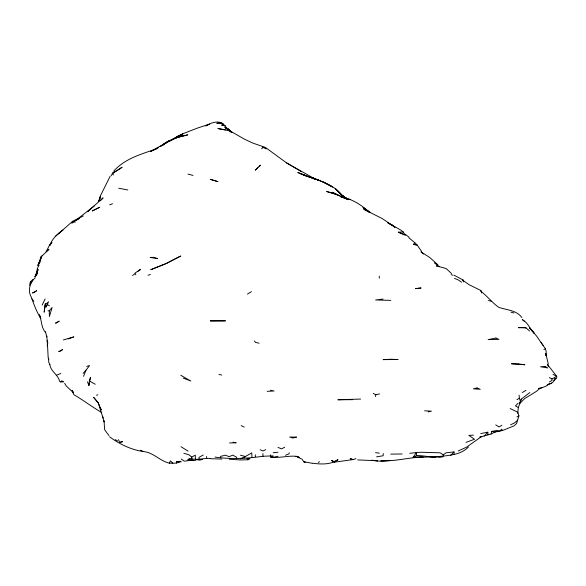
<?xml version="1.0" encoding="UTF-8"?>
<svg xmlns="http://www.w3.org/2000/svg" width="586" height="586" viewBox="0 0 586 586"><rect width="100%" height="100%" fill="white"/><g stroke="black" fill="none" stroke-linecap="round" stroke-linejoin="round"><path stroke-width="0.88" d="M215.003 457.058C231.199 459.483 246.955 458.523 262.924 456.282L262.946 453.623M355.995 458.633L353.072 459.578L334.306 462.193L334.313 461.629L337.983 459.695C330.819 464.815 320.901 464.383 312.514 463.196M383.259 453.542L383.163 455.74L376.549 456.86M517.724 413.394L518.339 407.563L521.364 399.103L529.803 392.547M375.575 396.597L375.758 394.752L373.245 393.396M87.461 381.786L88.889 385.515L89.358 380.907L90.522 377.267L89.702 381.391M99.598 199.189L100.038 196.588L110.117 176.291M39.094 265.158C36.405 268.564 37.167 273.157 35.028 276.812M88.889 385.515L89.38 383.039M40.617 259.517L41.005 257.752L40.383 257.532L40.412 259.686M99.708 199.233L100.462 196.779L98.265 201.533L99.459 200.053M458.252 450.956L466.624 447.118L481.26 436.738L479.905 437.09L491.017 434.05L491.852 431.333L497.155 430.454L499.528 431.355L501.682 429.157L502.414 430.556L514.156 425.817L516.632 423.451L518.903 415.884L517.731 412.214L510.113 408.545M222.358 123.771L225.112 125.712L221.86 125.184L222.358 123.771L221.413 123.221L216.93 123.236L221.413 123.221M160.718 146.28L168.643 141.138L182.524 133.879L198.141 127.836L209.488 124.151L205.664 125.931C211.07 122.84 218.117 119.874 223.757 124.173M41.005 257.752L38.127 265.209L41.005 257.752L38.127 265.209L40.163 261.642L37.863 265.348M83.549 376.315L85.974 370.213L89.592 365.532L86.655 366.455M38.09 269.626L35.585 275.684L38.09 269.626L37.284 268.556M109.545 436.775C119.434 444.093 130.81 449.652 143.05 451.506C153.29 452.289 159.956 461.065 169.42 463.167L170.431 460.874L172.855 463.211L176.562 463.05L179.514 461.885L181.389 461.775M519.364 403.512L521.364 399.103M555.052 378.549C554.107 382.109 550.943 383.977 547.551 384.914L548.547 384.138M463.585 281.873L462.925 279.874L462.427 279.962L468.947 284.65L480.938 290.524L480.667 291.117C487.193 296.003 492.086 302.625 498.737 307.328C506.78 310.155 516.193 309.965 521.906 317.539M318.63 462.698L319.231 461.416M42.163 305.057L45.129 298.948M437.031 264.967L436.372 266.264L439.478 266.659L434.329 262.828M553.88 380.636L555.001 378.578M111.054 175.807L112.541 173.375L122.144 167.252L112.505 173.441L113.376 175.009M35.233 276.658L37.629 273.069L34.874 276.724M416.382 245.16L413.584 244.311L414.785 242.655L408.94 237.835M119.683 442.606L120.152 442.042L122.606 441.654L119.683 442.606L118.526 439.625M49.268 310.822L52.095 307.489L49.392 316.579L49.268 310.822L48.008 310.844M83.124 373.377L85.974 370.213M35.248 277.72C29.952 282.635 27.403 290.619 31.307 297.131C33.907 304.493 36.559 311.664 40.705 318.425M484.241 436.05L487.838 432.19L487.896 434.819M244.142 457.893L245.461 456.487L251.746 452.897L251.98 457.651M49.795 364.36C50.521 371.421 58.109 374.513 59.626 381.369L60.6 381.933L61.662 380.819L63.024 381.53M100.338 200.749L103.107 197.885L87.461 211.736L91.628 208.272M450.722 455.322L454.069 451.916L454.099 454.443C440.672 457.205 426.828 457.095 413.159 457.336L416.353 452.575L420.689 452.238L440.137 452.81L443.243 454.831L443.243 456.011M168.468 141.622L182.62 134.714L168.468 141.622L169.083 140.999L166.285 142.215L164.219 143.409L162.293 145.533L168.321 141.211L168.468 141.622L150.727 151.364L156.33 148.947C141.175 154.147 124.965 158.579 113.845 171.009M518.163 403.168L515.46 405.908L518.339 407.563M519.665 403.615L524.77 398.531L536.388 391.375L539.845 388.518L545.998 386.189L548.43 384.233M42.712 255.284L40.383 257.532L48.96 249.284L46.067 251.855L49.371 245.417L51.949 242.421L49.7 245.534C52.117 238.985 57.179 233.851 62.929 230.064L58.351 233.909M257.84 167.706L255.254 170.174L260.418 165.245L259.129 166.475M517.709 420.118L514.691 422.843L510.567 424.799M468.441 446.993C464.617 450.942 459.439 453.359 454.099 454.443M112.461 173.273L114.255 171.705M58.139 234.048L72.818 221.142L79.293 218.014M94.353 205.95L77.55 218.915L83.315 215.948M55.743 236.099L57.047 235.001M45.876 304.039L48.601 301.834L45.862 307.145L47.312 304.544L49.466 305.819M261.62 148.712L263.26 147.416L266.147 148.961M132.59 275.53L134.736 273.86M137.6 271.626L140.464 269.399L135.022 273.083L135.842 274.797M74.305 221.142L71.763 223.105L79.506 218.322L74.305 221.142L75.081 222.468M554.422 379.86L556.7 378.146L556.7 376.344L547.492 364.492L548.401 366.411M159.89 146.712L169.083 140.999M443.243 454.831L446.144 452.773L454.069 451.916M543.903 349.63L545.324 348.641L541.039 342.466M156.967 148.602L158.432 147.657M549.412 381.984L551.983 380.453L551.983 378.966L556.7 376.344L553.03 374.417M522.316 392.554L525.92 390.305M501.924 425.231L499.169 426.945L495.734 424.923M516.918 399.674L519.342 398.224L519.101 395.132M247.417 294.077L251.453 291.696M301.783 458.867L303.922 461.907L304.31 461.687M303.922 461.907L305.379 462.303M491.017 434.05L496.291 431.289M210.396 458.457C204.148 457.893 197.892 460.384 191.798 458.809L191.798 457.095L195.277 455.146L195.402 459.636L199.665 460.083L202.639 459.483M203.239 454.992L199.006 457.366L199.006 458.853M516.933 416.961L518.903 415.884M284.664 447.257L281.566 448.847L277.962 447.411M437.193 456.67C430.256 457.659 423.641 455.344 416.683 455.586L413.159 457.336L423.114 457.014C409.131 457.388 395.506 461.438 381.552 460.794M247.885 459.761L250.032 458.735L246.977 458.45L247.885 459.761L240.458 459.959L229.28 459.226M265.751 449.645L262.968 450.971L260.147 449.711M240.516 458.809L245.461 456.487L240.428 455.227M285.507 455.278L289.118 453.769L289.118 452.744M56.615 375.172L60.761 373.487M109.604 204.858L112.497 203.738M68.123 338.957L73.843 336.884L63.361 339.953M465.958 442.393L474.535 439.236L468.829 435.383L473.488 435.134M147.965 275.252L150.412 274.519M96.441 395.213L97.84 394.81M277.925 456.267L274.226 457.212L270.725 457.095M428.176 411.914L431.421 411.152L424.608 410.808M542.189 387.595L538.439 388.459L539.845 388.518M375.758 394.752L379.545 393.909M549.038 383.749L551.763 383.149M480.718 433.574L487.838 432.19M273.113 455.835L262.924 456.282M491.852 431.333L494.745 431.897L502.414 430.556M442.884 456.816L439.456 457.366L435.684 456.626M383.054 299.058L375.619 299.973L390.825 300.376M494.745 431.897L499.528 431.355M273.149 452.751L278.028 452.216M409.753 453.3L416.353 452.575L416.683 455.586M176.562 463.05L176.379 461.614L180.488 461.285M267.179 391.338L274.065 391.016L270.468 390.225M402.121 453.982L390.767 454.106M405.387 235.396L398.268 232.188L403.263 231.975L404.875 234.561L405.314 234.275L409.043 237.257M377.516 460.823L371.7 460.252L379.296 461.175L390.51 460.479L380.79 460.889M360.639 399.059L337.902 399.769L352.684 399.674M229.522 442.957L236.195 442.804L232.986 442.188M60.6 381.933L63.706 381.889M377.494 460.772L357.672 459.907M210.542 458.699L221.926 459.058M169.42 463.167L172.855 463.211M526.067 327.904L518.412 327.669L523.752 327.42L526.067 327.904L529.546 331.024M435.691 457.241L428.234 456.465M296.809 456.355C288.012 455.344 279.361 458.516 270.622 456.919L274.226 457.424M176.379 461.614L179.514 461.885M312.118 463.255L304.925 461.966L304.998 462.522M375.501 452.692L379.347 453.103M195.409 460.618L187.74 459.82L193.006 460.047L184.194 461.16L181.279 459.05M188.86 458.406L191.798 458.809M221.86 125.184L225.112 125.712M413.584 244.311L417.027 244.867L421.627 251.46M439.427 266.696L446.093 268.52L451.55 273.53M225.412 129.894L217.904 128.546L230.02 130.92L244.955 139.431L253.02 143.16L265.414 147.423L286.532 162.886L315.07 178.994M118.731 188.216L127.836 189.981M187.967 174.108L193.043 175.412M259.122 343.191L255.496 342.414L254.383 340.942M369.275 212.257C361.276 204.668 351.805 198.815 340.862 196.859L348.355 199.577M218.944 374.381L221.676 375.077M348.575 199.086L350.45 199.562M510.977 312.192L513.9 312.953M488.431 300.501L491.639 301.387M183.821 453.264L188.824 454.743L191.798 457.095M295.908 456.326L299.19 457.329L296.963 456.589L301.065 458.816M305.284 175.69C318.747 180.503 334.665 184.055 342.957 196.845L335.397 188.677L344.29 197.101L342.737 195.827L346.341 198.324M101.752 412.522C92.222 407.043 83.359 400.194 73.799 394.656L72.159 390.452L73.125 391.778M318.498 180.151L318.93 180.298L308.661 176.481L314.279 178.906M451.132 274.629L452.802 275.222M398.268 232.188L403.219 233.968M312.997 178.276L297.783 172.482L308.382 176.811L300.874 173.822L304.427 175.397M322.63 181.821L332.628 187.044L323.252 182.056L312.719 177.946L318.93 180.298M183.191 378.095L190.802 381.017L180.781 375.267M454.45 278.394L458.208 279.896L461.614 282.254M334.313 461.629L331.53 460.515L334.306 462.193M339.111 195.739L346.304 198.771M241.154 425.626L244.179 427.091M140.545 450.18L143.358 451.564M348.216 199.701L332.196 192.259L338.312 195.402M549.346 377.589L551.983 378.966M89.358 380.907L95.225 384.262M286.532 162.886L301.409 171.676M262.718 147.101L263.26 147.416M453.923 275.164L462.925 279.874M115.303 439.632L117.574 440.943M188.128 451.161L181.059 446.744M391.88 225.302L387.412 222.512L400.582 229.946L403.263 231.975M393.367 226.233L394.854 227.163M348.516 199.57L342.663 195.922L347.08 198.815M392.935 225.698L382.116 218.527L363.803 209.268L370.477 212.608L363.364 207.73L368.682 211.78M230.02 130.92L224.841 127.462L231.367 132.158M362.932 207.466L368.799 211.575M394.869 227.104L391.221 224.519L394.451 227.002M228.284 129.088L232.224 132.568M524.565 321.546L522.382 319.612C526.221 321.655 528.762 325.728 530.865 329.383M423.466 254.053L421.012 251.87L429.75 257.503L437.867 264.769M73.455 392.73L66.291 386.02L64.614 383.31M224.497 125.668L226.716 127.821M414.785 242.655L417.027 244.867M230.159 131.008L231.001 131.96M227.859 128.297L231.426 132.443M108.952 435.559L104.652 429.75L104.03 420.814L104.22 421.905L98.265 402.882L93.592 397.301L98.265 402.882L101.18 410.01L99.972 407.277L100.931 409.24M45.708 332.621C41.049 327.808 41.884 320.586 39.401 314.733L40.786 318.403M31.981 298.911L33.9 301.365M543.046 345.396L536.637 336.144L529.598 327.896L530.513 329.317M49.898 364.536L48.719 362.185L48.579 358.163M48.806 359.277L48.184 357.943L47.503 344.788M47.935 343.03L47.195 341.389L46.88 336.166M481.685 292.949L480.938 290.524M519.342 398.224L520.178 400.59M545.324 348.641L546.189 351.402L546.049 355.79L545.83 353.578L548.328 364.214M102.631 416.28L103.158 418.148M45.496 331.749L46.755 336.913M379.281 276.153L379.31 278.24M47.268 340.378L47.334 345.813M270.417 454.824L270.417 455.586M255.313 454.773L255.313 456.721M236.663 458.267L236.663 457.219L232.745 455.132L229.17 456.684L225.5 455.19L220.534 456.369L220.534 457.556M206.653 456.457L206.653 458.303M44.683 306.969L44.192 312.184L45.371 303.68L44.683 306.969M30.304 281.947L29.571 285.345L32.809 279.493L30.304 281.947M36.537 290.788L33.944 292.707L32.45 292.956L36.537 290.788M59.105 321.172L56.461 323.04L55.421 323.142L59.105 321.172M62.46 349.688L60.219 351.234L58.732 351.556L62.46 349.688M173.544 259.657L166.505 263.407L150.873 269.67L166.505 263.407L180.722 256.031L173.544 259.657M97.576 208.286L92.258 210.96L99.774 207.239L97.576 208.286M178.73 135.857L176.628 136.816L182.766 134.048L178.73 135.857M179.602 136.787L174.782 138.215L187.754 134.853L179.602 136.787M296.443 437.105L292.963 438.035L289.652 437.039L296.443 437.105M420.938 287.99L415.459 288.612L420.938 287.99M477.07 387.939L473.422 388.826L480.234 389.294L477.07 387.939M495.946 338.019L488.138 339.631L498.957 339.404L495.946 338.019M544.951 366.375L540.556 366.799L547.8 367.942L544.951 366.375M225.368 320.842L210.345 320.894L225.368 320.842M391.133 359.255L383.119 359.628L398.07 359.518L391.133 359.255M153.964 257.364L150.133 257.415L157.641 258.682L153.964 257.364M518.654 363.972L511.461 363.76L524.851 364.763L518.654 363.972M217.816 181.601L210.323 179.345L217.816 181.601M331.456 192.816L326.636 191.512L337.917 194.918L331.456 192.816M353.072 459.578L350.296 458.706L353.072 459.585M532.139 330.409L529.598 327.896L534.249 333.375L532.139 330.409"/></g></svg>
